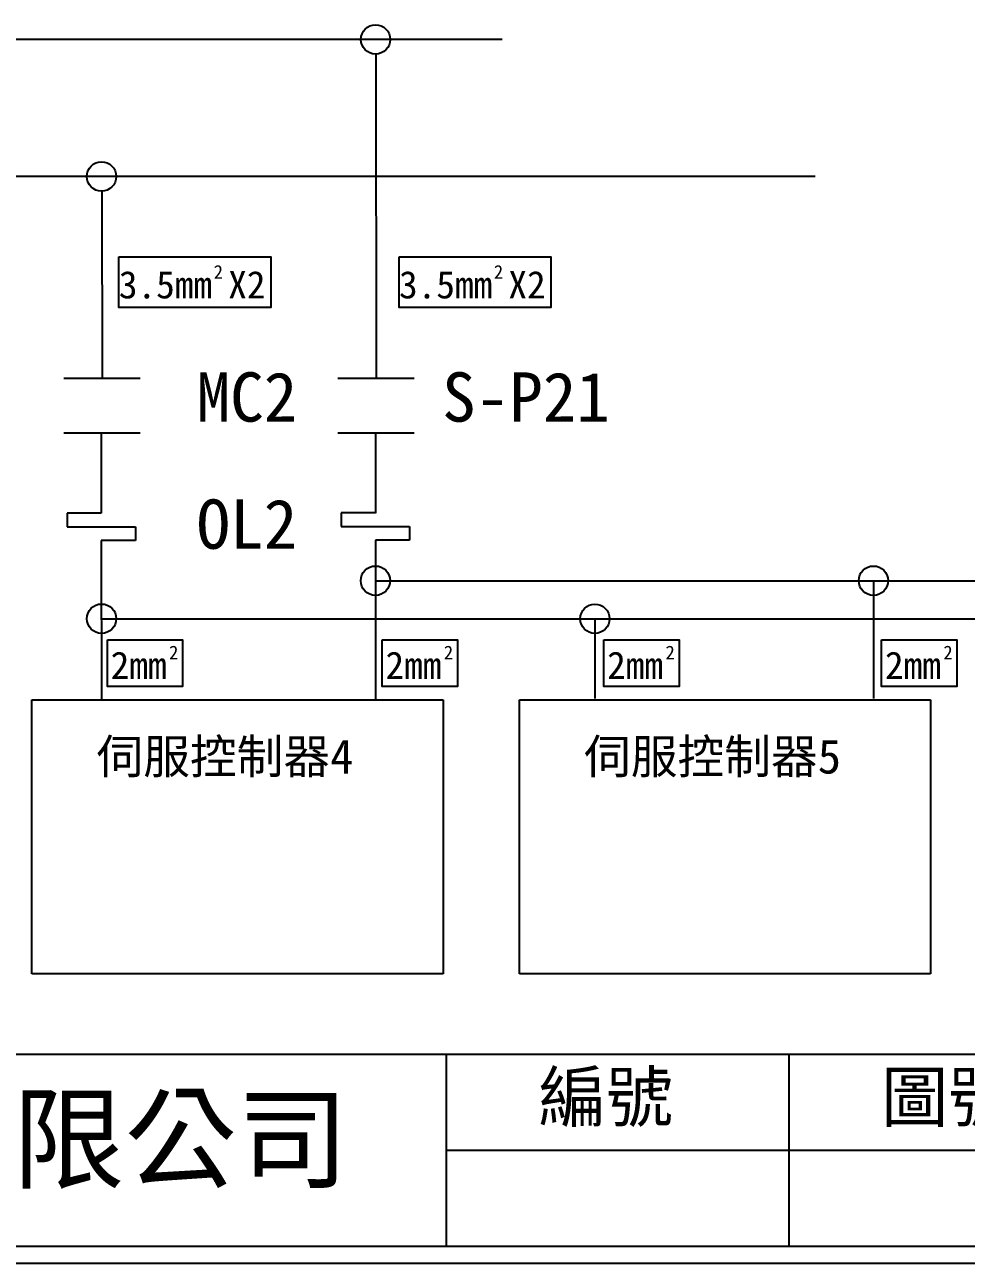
# Model space of a CAD drawing. Extents: x 10 to 297, y 3 to 207.
# Drawn here: x 115 to 183.7, y 3 to 93.4 of the extents above; entities that cross this region are included whole.
import ezdxf

# ---------------------------------------------------------------- set-up
doc = ezdxf.new("R2010")
doc.units = 0
doc.layers.get('0').update_dxf_attribs({"linetype": 'CONTINUOUS'})
doc.layers.add('圖框層', color=7, linetype='CONTINUOUS')
doc.layers.add('標尺寸層', color=3, linetype='CONTINUOUS')
doc.styles.add('CNS', font='romanc.shx', dxfattribs={"bigfont": 'chineset.shx'})
doc.styles.add('STSL', font='KAIU.TTF')

msp = doc.modelspace()

# ---------------------------------------------------------------- linework, layer by layer
for p, q in [((149.806, 92.302), (40.46, 92.302)), ((140.596, 91.231), (140.614, 67.579)), ((172.651, 82.302), (20.46, 82.302)), ((120.604, 81.232), (120.618, 67.579)), ((120.559, 63.606), (120.559, 57.745)), ((140.559, 63.606), (140.559, 57.745)), ((120.56, 55.745), (120.564, 44.115)), ((140.56, 55.752), (140.564, 44.115))]:
    msp.add_line(p, q)
for centre in [(140.577, 92.302), (120.577, 82.302), (140.565, 52.806), (176.902, 52.806), (120.58, 50.034), (156.577, 50.026)]:
    msp.add_circle(centre, 1.071)
at = {"layer": '圖框層', "color": 7}
for p, q in [((11.25, 18.25), (295.75, 18.25)), ((145.75, 4.25), (145.75, 18.25)), ((170.75, 4.25), (170.75, 18.25)), ((145.75, 11.25), (295.75, 11.25)), ((11.25, 4.25), (295.75, 4.25)), ((10, 3), (297, 3))]:
    msp.add_line(p, q, dxfattribs=at)
at = {"layer": '標尺寸層', "color": 7}
for p, q in [((117.83, 67.579), (123.398, 67.579)), ((137.83, 67.579), (143.398, 67.579)), ((117.83, 63.606), (123.398, 63.606)), ((120.559, 63.606), (120.559, 57.745)), ((137.83, 63.606), (143.398, 63.606)), ((120.559, 57.745), (118.059, 57.745)), ((118.059, 57.745), (118.059, 56.745)), ((140.559, 57.752), (138.059, 57.752)), ((138.059, 57.752), (138.059, 56.752)), ((118.059, 56.745), (123.059, 56.745)), ((123.059, 56.745), (123.059, 55.745)), ((138.059, 56.752), (143.059, 56.752)), ((143.059, 56.752), (143.059, 55.752)), ((123.059, 55.745), (120.559, 55.745)), ((143.059, 55.752), (140.559, 55.752)), ((140.565, 52.806), (209.78, 52.806)), ((176.902, 52.806), (176.902, 44.219)), ((120.565, 50.034), (189.469, 50.034)), ((156.577, 50.026), (156.577, 44.219)), ((115.5, 44.115), (145.5, 44.115)), ((115.5, 24.115), (115.5, 44.115)), ((145.5, 44.115), (145.5, 24.115)), ((151.075, 44.115), (181.075, 44.115)), ((151.075, 24.115), (151.075, 44.115)), ((181.075, 44.115), (181.075, 24.115)), ((145.5, 24.115), (115.5, 24.115)), ((181.075, 24.115), (151.075, 24.115))]:
    msp.add_line(p, q, dxfattribs=at)
for points in [[(121.845, 76.438), (132.924, 76.438), (132.924, 72.75), (121.845, 72.75)], [(142.286, 76.438), (153.365, 76.438), (153.365, 72.75), (142.286, 72.75)], [(121.004, 48.482), (126.496, 48.482), (126.496, 45.083), (121.004, 45.083)], [(141.052, 48.482), (146.545, 48.482), (146.545, 45.083), (141.052, 45.083)], [(157.226, 48.482), (162.719, 48.482), (162.719, 45.083), (157.226, 45.083)], [(177.502, 48.482), (182.995, 48.482), (182.995, 45.083), (177.502, 45.083)]]:
    msp.add_lwpolyline(points, close=True, dxfattribs=at)

# ---------------------------------------------------------------- texts
at = {"layer": '圖框層', "color": 4, "style": 'STSL'}
for s, height, p in [('3.5mm', 2, (121.842, 73.406)), ('2', 1, (128.762, 74.836)), ('X2', 2, (129.822, 73.406)), ('3.5mm', 2, (142.283, 73.406)), ('2', 1, (149.203, 74.836)), ('X2', 2, (150.263, 73.406)), ('MC2', 3.6, (127.512, 64.412)), ('S-P21', 3.6, (145.43, 64.412)), ('OL2', 3.6, (127.512, 55.135)), ('2', 1, (125.505, 47.066)), ('2', 1, (145.554, 47.066)), ('2', 1, (161.728, 47.066)), ('2', 1, (182.004, 47.066)), ('2mm', 2, (121.246, 45.636)), ('2mm', 2, (141.295, 45.636)), ('2mm', 2, (157.469, 45.636)), ('2mm', 2, (177.745, 45.636)), ('編號', 3.6, (152.465, 13.337)), ('圖號', 3.6, (177.465, 13.337)), ('泓陞自動化科技有限公司', 6, (48.604, 9.076))]:
    msp.add_text(s, height=height, dxfattribs=at).set_placement(p)
at = {"layer": '標尺寸層', "color": 7, "char_height": 2.5, "attachment_point": 1, "style": 'CNS'}
for s, insert, width in [('{\\fDFKai-SB|b0|i0|c136|p65;伺服控制器4}', (120.212, 41.232), 20.34333), ('{\\fDFKai-SB|b0|i0|c136|p65;伺服控制器5}', (155.787, 41.232), 20.05991)]:
    msp.add_mtext(s, dxfattribs=dict(at, insert=insert, width=width))

doc.saveas('drawing.dxf')
